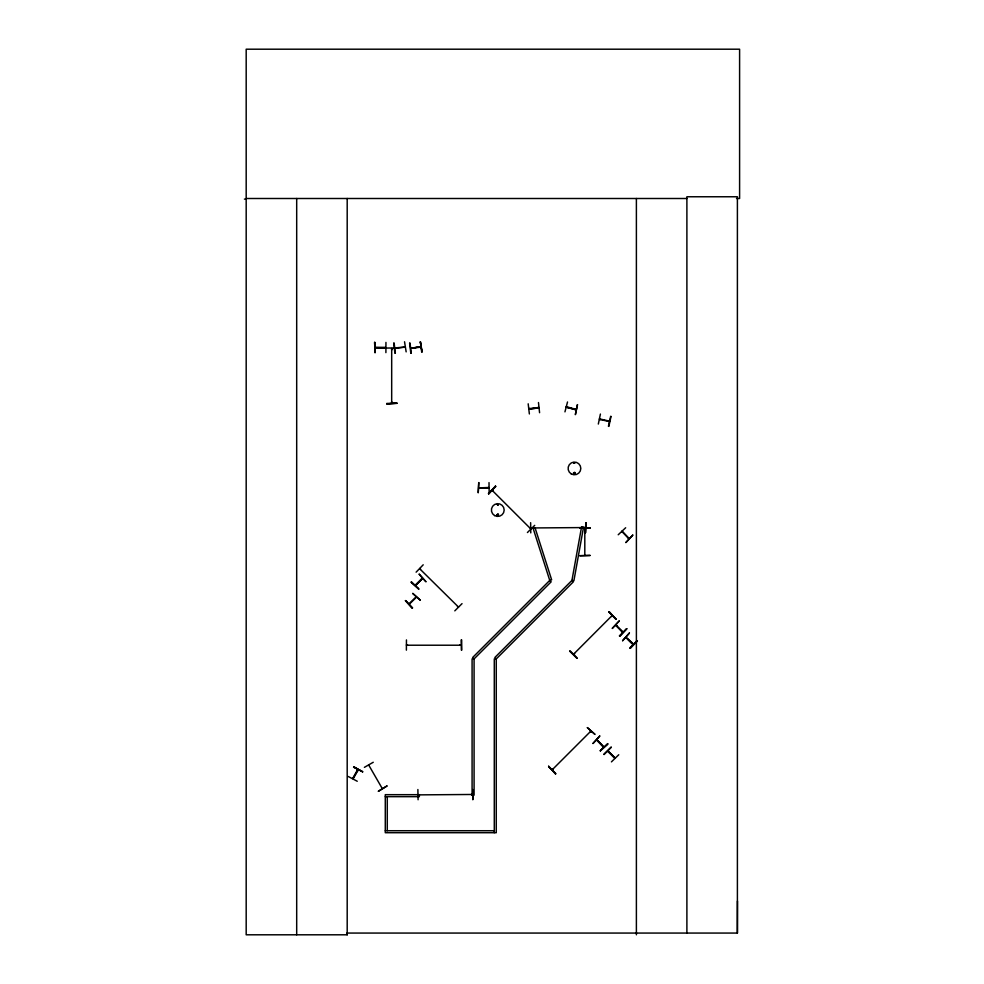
<?xml version="1.0" encoding="UTF-8"?>
<svg xmlns="http://www.w3.org/2000/svg" width="984" height="984" viewBox="0 0 984 984"><rect width="100%" height="100%" fill="white"/><g stroke="black" fill="none" stroke-linecap="round" stroke-linejoin="round"><path stroke-width="1.48" d="M347.192 198.497L347.192 934.8L347.204 933.066L737.397 933.066L737.471 901.049M352.739 778.492L353.256 777.594M353.047 778.664L357.795 769.636L357.659 770.89M420.402 569.453L420.02 568.518M420.574 569.084L419.959 568.481M492.271 490.45L530.893 529.011M530.819 528.937L530.561 528.039M615.049 757.951L607.768 751.247L614.692 758.32M628.887 538.863L621.863 531.434M622.614 532.381L622.109 531.188M616.23 624.889L616.538 625.873M628.247 538.039L629.219 538.531M622.171 631.777L623.106 632.159M391.607 349.615L391.681 348.545M392.087 348.57L392.149 349.468M392.087 403.231L391.669 402.124M497.252 504.595L498.273 505.013L497.351 504.484M498.088 504.817L498.052 504.804M497.178 514.817C499.109 512.578 497.806 517.449 497.191 514.472M573.893 463.12L575 462.984L573.967 463.255M573.463 473.206C576.034 469.897 574.988 476.773 573.561 472.96M573.758 473.206C576.452 471.84 573.315 474.46 574.299 473.796M392.087 403.046L392.087 402.333M600.412 414.055L598.321 424.055M600.572 419.627L599.477 418.901M608.444 421.373L609.44 421.127M608.432 426.318L610.658 416.343M608.85 426.416L611.027 416.429M382.087 788.245L368.902 765.38M564.951 411.865L567.522 401.976M566.353 407.179L576.071 409.861M567.362 407.524L567.239 406.896M575.308 409.123L576.193 409.406M457.449 606.611L458.273 607.349M458.519 607.091L419.664 568.74M626.095 637.201L633.598 644.139M604.028 747.004L596.857 739.759L603.696 747.336M615.75 625.061L622.774 632.491M574.484 653.88L573.856 654.52M591.126 731.419L590.535 732.096M352.801 778.283L357.647 769.771M416.048 584.976L415.063 585.296M394.855 347.918L396.134 348.238M528.789 408.704L529.921 408.569M585.197 528.137L585.455 527.965M574.189 463.058L574.459 462.849M406.478 644.864L407.561 645.283M530.745 527.621L531.741 528.002M472.738 794.875L471.631 794.469L472.763 794.469M353.576 767.176L362.715 771.788L353.65 767.053M353.244 778.541L358.262 769.869M357.253 781.259L348.213 776.474M404.99 346.675L403.92 347.278M404.904 347.081L394.953 347.906M537.916 407.585L538.937 407.462L528.998 408.631M538.838 407.868L528.937 409.049L538.998 407.917M552.172 769.808L590.781 731.198M590.498 732.059L590.855 731.112M415.137 585.222L422.296 578.075M421.558 578.654L422.468 578.543M409.024 603.832L416.171 596.833M460.979 645.319L460.057 644.864L461.188 644.864M407.474 644.815L406.49 645.221L461.201 645.221M585.246 528.027L584.422 527.621L585.455 527.621M472.627 794.863L471.742 794.469M375.273 347.34L385.384 347.34M385.322 347.77L375.273 347.696L385.384 347.807M566.317 406.761L567.313 407.032M488.691 493.784L495.518 486.17L488.74 493.833M488.372 493.476L495.555 486.207M488.642 493.734L495.813 486.465M416.121 572.171L423.206 564.804M534.706 525.358L527.424 532.529M454.805 610.855L462.037 603.635M577.202 658.062L570.031 650.793M574.262 653.524L573.611 654.176L612.085 615.578M573.869 654.421L574.607 653.757M611.802 616.55L612.405 615.935M548.654 766.339L555.566 773.891M587.35 727.656L595.013 734.433L587.399 727.606M552.245 769.734L552.885 769.07M552.491 769.98L553.143 769.365M590.388 732.096L591.027 731.444M555.529 773.928L548.641 766.351M629.871 647.89L637.091 640.658L630.277 648.296M630.24 648.259L637.472 641.039M411.177 582.208L418.803 589.035L411.214 582.171M419.209 574.176L426.023 581.815L419.172 574.213M415.309 585.542L422.554 578.42M422.628 578.395L415.506 585.431M409.196 604.311L416.503 597.165M412.284 608.198L405.457 600.572L412.308 608.173M420.303 600.178L412.677 593.352L420.279 600.203M592.958 743.412L599.883 735.884L593.069 743.51M600.338 750.792L607.915 743.916L600.289 750.743M600.388 750.841L607.62 743.621M603.807 754.248L611.064 747.065M604.102 754.556L611.335 747.323M618.751 754.753L611.433 761.874M625.947 637.558L633.044 644.68M618.21 534.767L625.664 527.756M615.787 625.258L622.995 631.962M616.525 626.021L616.722 625.504M619.354 635.885L626.759 628.825M391.632 402.259L391.681 403.256M599.576 418.926L609.342 421.103M498.285 515.678C499.589 511.951 494.964 515.825 498.027 515.702M575.96 409.75L566.329 407.13M364.387 767.348L373.256 762.268M368.951 765.367L369.135 764.789M607.94 750.915L615.16 758M531.668 528.076L530.856 527.965L585.246 527.559M418.089 794.875L472.664 794.469M488.802 488.002L478.901 487.892L489.023 488.002M418.975 794.924L418.274 794.875M405.051 347.143L395.113 348.299M411.004 348.299L420.66 346.602M410.795 348.274L420.955 347.143M394.928 353.244L393.735 343.096M410.832 353.244L409.627 343.096M422.099 351.854L420.316 341.78L422.05 351.866M528.187 403.809L529.367 413.957M539.576 412.702L538.469 402.542M530.413 528.039L531.065 528.691M603.684 747.262L596.661 740.214M622.786 632.331L615.861 625.246M396.958 347.942L386.737 348.053M392.038 349.566L391.681 348.656L391.681 403.145M386.749 403.428L396.97 403.366M584.422 527.621L585.345 527.621M584.459 528.014L585.345 527.965M530.782 532.898L530.634 522.688M406.453 639.932L406.38 650.153M461.164 639.932L461.373 650.153M460.168 645.221L461.09 645.221M472.763 789.537L472.8 799.758L473.279 793.916M418.089 799.758L417.88 789.537M244.401 199.112L246.185 199.1M579.871 528.014L590.092 528.051M590.092 555.48L579.871 555.726M579.871 555.702L590.092 555.419M246.185 198.497L686.894 198.497M736.524 198.497L739.599 198.497L739.599 49.2L246.185 49.2L246.185 934.8L347.266 934.8L347.266 933.066M374.596 342.407L375.088 352.629L374.646 342.407M385.949 342.407L385.9 352.629M489.011 482.603L489.159 492.824M385.285 796.671L419.344 796.671L419.344 794.678L385.285 794.678L385.285 832.71L496.268 832.71L496.268 658.899L573.34 581.827L571.938 580.412L581.593 526.784L583.549 527.129L573.893 580.769L571.938 580.412L494.866 657.484L496.268 658.899L494.288 658.899L494.288 832.71M385.285 830.73L494.288 830.73M410.906 348.348L420.672 346.651M609.133 421.533L599.477 419.356M566.538 406.761L576.083 409.381M488.802 487.486L478.79 487.892M353.834 766.721L362.69 771.837M622.294 531.311L629.145 538.457M492.529 490.155L493.181 490.795M608.813 611.999L616.082 619.182M627.497 638.985L631.679 643.106M569.662 651.162L576.932 658.333M548.605 766.388L555.825 773.621M411.521 581.864L418.753 589.084M405.408 600.621L412.628 607.854M420.426 341.768L421.681 351.903M410.008 343.047L411.251 353.194M406.158 351.866L404.535 341.768M394.117 343.047L395.359 353.194M584.803 528.592L584.803 555.382M461.68 639.932L461.742 650.141M737.397 933.066L737.397 196.763L686.894 196.763L686.894 933.066M636.39 198.497L636.39 934.8M387.278 796.671L387.278 830.73M375.015 342.407L375.015 352.629M296.688 198.497L296.688 934.8M577.485 404.645L575.369 414.658L577.46 404.645M609.121 611.691L615.984 619.28L609.121 611.691M629.403 633.044L622.614 640.707L629.403 633.044M549.748 580.412L472.677 657.484L474.079 658.899L474.079 795.146L472.086 795.146L472.086 658.899L474.079 658.899L551.151 581.827L549.748 580.412L533.18 528.494L535.075 527.891L551.643 579.81L549.748 580.412M632.774 535.124L625.812 542.615L632.761 535.111M619.194 621.015L612.208 628.493L619.157 620.978M626.673 628.739L619.699 636.242L626.66 628.727M386.97 786.019L378.25 791.345L386.933 785.958M396.97 403.219L386.749 403.858L396.97 403.219M585.984 522.676L585.492 532.898L585.947 522.676M590.08 527.793L579.871 528.088L590.08 527.781M478.79 482.603L478.224 492.824L478.728 482.603M494.595 515.567A6.384 6.384 0 0 0 504.177 510.044A6.384 6.384 0 0 0 494.595 504.509A6.384 6.384 0 0 0 494.595 515.567M571.274 473.931A6.359 6.359 0 0 0 580.818 468.433A6.359 6.359 0 0 0 571.274 462.923A6.359 6.359 0 0 0 571.274 473.931"/></g></svg>
